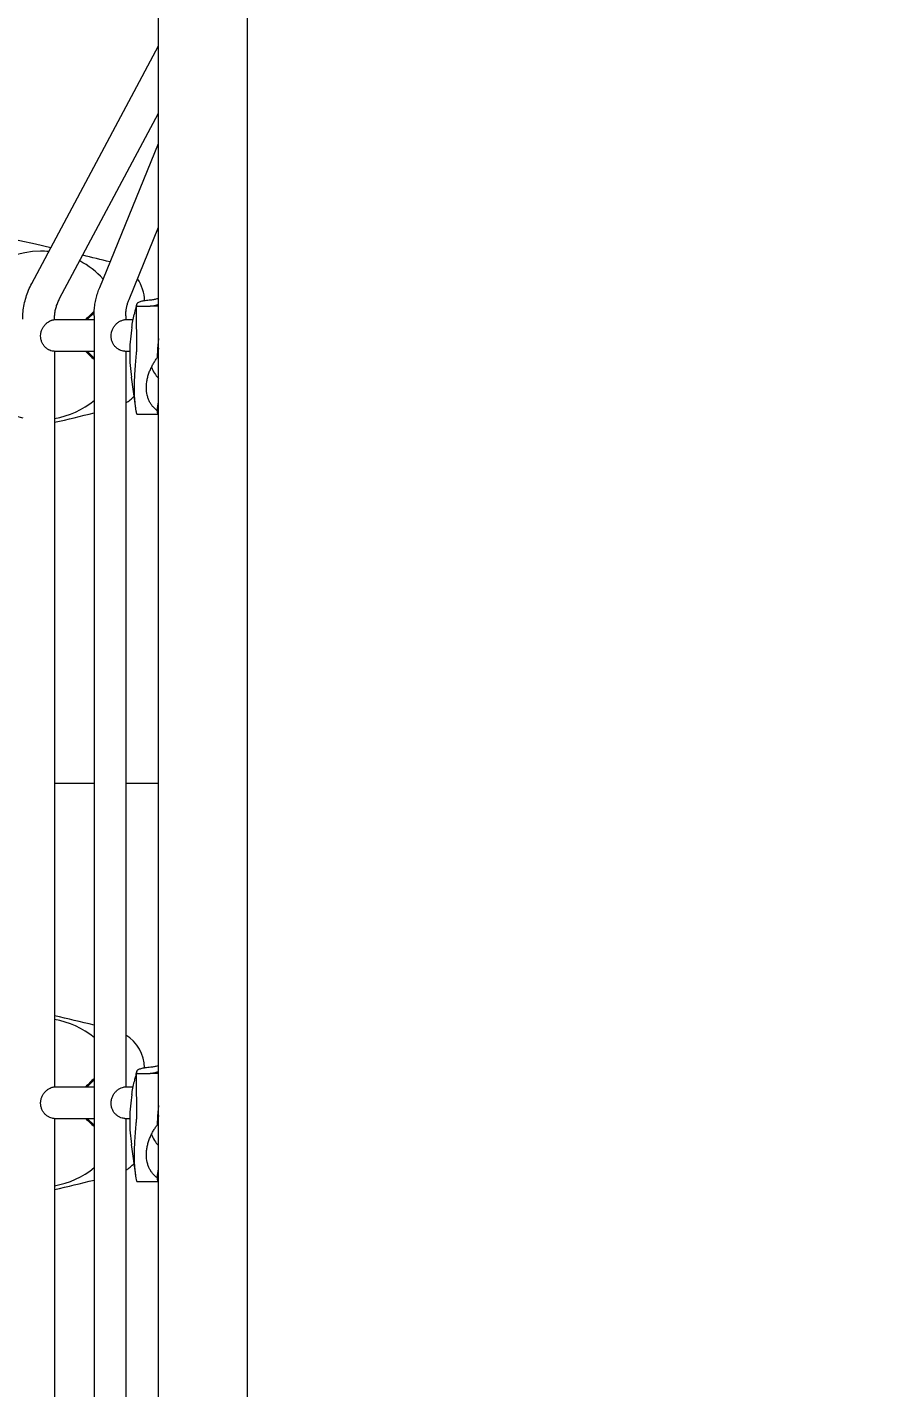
# Model space of a CAD drawing. Extents: x -13189 to 8473, y -8565 to 17872.
# Drawn here: x 1441 to 1870, y -91 to 596 of the extents above; entities that cross this region are included whole.
import ezdxf

# ---------------------------------------------------------------- set-up
doc = ezdxf.new("R2010")
doc.units = 0
doc.header["$LTSCALE"] = 5
doc.header["$PDMODE"] = 33
doc.header["$PDSIZE"] = 20
for name, color, linetype in [('PRODUCT', 3, 'CONTINUOUS'), ('REFERENCE', 9, 'CONTINUOUS'), ('REVIEW_REQUIRED', 30, 'CONTINUOUS')]:
    doc.layers.add(name, color=color, linetype=linetype)
doc.styles.add('LG1', font='arial.ttf', dxfattribs={"height": 185})
doc.dimstyles.new('LG_DIM', dxfattribs={"dimtxt": 185, "dimasz": 120, "dimexe": 50, "dimexo": 1, "dimgap": 50, "dimtad": 1, "dimdec": 0, "dimrnd": 10, "dimtxsty": 'LG1', "dimcen": 2.5, "dimclrt": 4, "dimadec": 4, "dimazin": 3, "dimtfac": 1, "dimtdec": 1, "dimtmove": 0, "dimatfit": 3, "dimarcsym": 0})

# ---------------------------------------------------------------- blocks, each defined once
blk = doc.blocks.new('*D5')
at = {"layer": 'REFERENCE', "color": 0, "transparency": 16777216}
for p in [(3900, 7859.68), (-2500, -5459.68), (7695.79, -5459.68)]:
    blk.add_point(p, dxfattribs=at)
at = {"layer": 'REVIEW_REQUIRED', "color": 0, "lineweight": -2, "transparency": 16777216}
for p, q in [((3901, 7859.68), (7745.79, 7859.68)), ((7695.79, 7739.68), (7695.79, 3779.28)), ((7695.79, -5339.68), (7695.79, 3130.67)), ((-2499, -5459.68), (7745.79, -5459.68))]:
    blk.add_line(p, q, dxfattribs=at)
at = {"layer": 'REVIEW_REQUIRED', "color": 0, "transparency": 16777216}
for points in [[(7675.79, 7739.68), (7715.79, 7739.68), (7695.79, 7859.68)], [(7675.79, -5339.68), (7715.79, -5339.68), (7695.79, -5459.68)]]:
    blk.add_solid(points, dxfattribs=at)
at = {"layer": 'REVIEW_REQUIRED', "color": 4, "transparency": 16777216, "insert": (7695.79, 3454.98), "char_height": 185, "attachment_point": 5, "style": 'LG1'}
blk.add_mtext('\\A1;13320 mm\\P [43\'-8 13/16"]', dxfattribs=at)
blk = doc.blocks.new('*D6')
at = {"layer": 'REFERENCE', "color": 0, "transparency": 16777216}
for p in [(3300, 5864.75), (-6041.13, -3464.75), (-3100, -3464.75)]:
    blk.add_point(p, dxfattribs=at)
at = {"layer": 'REVIEW_REQUIRED', "color": 0, "lineweight": -2, "transparency": 16777216}
for p, q in [((3299, 5864.75), (-6091.13, 5864.75)), ((-6041.13, 5744.75), (-6041.13, 2569.99)), ((-6041.13, -3344.75), (-6041.13, 1921.38)), ((-3101, -3464.75), (-6091.13, -3464.75))]:
    blk.add_line(p, q, dxfattribs=at)
at = {"layer": 'REVIEW_REQUIRED', "color": 0, "transparency": 16777216}
for points in [[(-6061.13, 5744.75), (-6021.13, 5744.75), (-6041.13, 5864.75)], [(-6061.13, -3344.75), (-6021.13, -3344.75), (-6041.13, -3464.75)]]:
    blk.add_solid(points, dxfattribs=at)
at = {"layer": 'REVIEW_REQUIRED', "color": 4, "transparency": 16777216, "insert": (-6041.13, 2245.68), "char_height": 185, "attachment_point": 5, "style": 'LG1'}
blk.add_mtext('\\A1;9330 mm\\P [30\'-7 9/16"]', dxfattribs=at)
blk = doc.blocks.new('*D7')
at = {"layer": 'REFERENCE', "color": 0, "transparency": 16777216}
for p in [(5382.03, 8873.35), (-4227.53, -147.5), (5382.03, -564.99)]:
    blk.add_point(p, dxfattribs=at)
at = {"layer": 'REVIEW_REQUIRED', "color": 0, "lineweight": -2, "transparency": 16777216}
for p, q in [((-4227.53, -146.5), (-4227.53, 8923.35)), ((5382.03, -563.99), (5382.03, 8923.35)), ((-4107.53, 8873.35), (118.72, 8873.35)), ((5262.03, 8873.35), (1506.78, 8873.35))]:
    blk.add_line(p, q, dxfattribs=at)
at = {"layer": 'REVIEW_REQUIRED', "color": 0, "transparency": 16777216}
for points in [[(-4107.53, 8893.35), (-4107.53, 8853.35), (-4227.53, 8873.35)], [(5262.03, 8893.35), (5262.03, 8853.35), (5382.03, 8873.35)]]:
    blk.add_solid(points, dxfattribs=at)
at = {"layer": 'REVIEW_REQUIRED', "color": 4, "transparency": 16777216, "insert": (812.75, 8873.35), "char_height": 185, "attachment_point": 5, "style": 'LG1'}
blk.add_mtext('\\A1;9610 mm\\P [31\'-6 5/8"]', dxfattribs=at)
blk = doc.blocks.new('Variteemalayerit')
at = {"layer": 'REVIEW_REQUIRED', "invisible_edges": 15}
blk.add_3dface([(-10000, -10000, -5), (10000, -10000, -5), (10000, 10000, -5), (-10000, 10000, -5)], dxfattribs=at)

msp = doc.modelspace()

# ---------------------------------------------------------------- linework, layer by layer
at = {"layer": 'PRODUCT', "linetype": 'Continuous', "lineweight": 0}
for p, q in [((1507, -1473.5), (1507, 783.95)), ((1552, -1473.5), (1552, 783.95)), ((1443, 466.92), (1507, 587.02)), ((1457.12, 459.4), (1507, 552.99)), ((1477.33, 464.98), (1507, 537.72)), ((1492.14, 458.94), (1507, 495.35)), ((1495.93, 455.44), (1502.81, 455.44)), ((1507, 455.44), (1502.81, 455.44)), ((1454.5, 448.95), (1454.5, 448.74)), ((1454.5, 448.74), (1474.5, 448.74)), ((1471.06, 448.74), (1474.54, 452.21)), ((1474.5, 450.58), (1474.5, -1115.87)), ((1490.41, 448.74), (1494.19, 448.74)), ((1490.5, 450.58), (1490.5, 448.74)), ((1494.19, 448.74), (1494.19, 448.74)), ((1493.53, 444.8), (1493.33, 443.39)), ((1454.34, 432.74), (1474.5, 432.74)), ((1454.5, 432.74), (1454.5, 61.44)), ((1474.5, 429.31), (1471.06, 432.74)), ((1490.03, 432.74), (1492.51, 432.74)), ((1490.5, 432.74), (1490.5, 61.44)), ((1507, 439.23), (1506.67, 435.68)), ((1495.53, 404.03), (1493.33, 419.6)), ((1496.13, 400.99), (1506.6, 400.99)), ((1506.67, 401.13), (1507, 402.28)), ((1454.5, 214.75), (1474.5, 214.75)), ((1474.5, 214.47), (1454.5, 214.47)), ((1490.5, 214.75), (1507, 214.75)), ((1507, 214.47), (1490.5, 214.47)), ((1471.06, 61.44), (1474.5, 64.88)), ((1495.93, 68.15), (1502.81, 68.15)), ((1507, 68.15), (1502.81, 68.15)), ((1454.5, 61.44), (1474.5, 61.44)), ((1490.41, 61.44), (1494.19, 61.44)), ((1493.53, 57.51), (1493.33, 56.09)), ((1494.19, 61.44), (1494.19, 61.44)), ((1507, 51.93), (1506.67, 48.39)), ((1454.34, 45.44), (1474.5, 45.44)), ((1454.5, 45.44), (1454.5, -325.86)), ((1474.5, 42.01), (1471.06, 45.44)), ((1490.03, 45.44), (1492.51, 45.44)), ((1490.5, 45.44), (1490.5, -325.85)), ((1495.53, 16.73), (1493.33, 32.3)), ((1506.67, 13.83), (1507, 14.98)), ((1496.13, 13.69), (1506.6, 13.69))]:
    msp.add_line(p, q, dxfattribs=at)
for centre, radius, start, end in [((1200, -631.76), 1145, 77.25262, 90), ((1447.5, 440.74), 42.51, 90, 257.77845), ((1447.5, 440.74), 42.51, 84.46338, 90), ((1200, -631.76), 1145, 75.71257, 76.42415), ((1447.5, 440.74), 42.51, 42.06532, 62.3255), ((1480, 457.84), 20, 1.11473, 35.01865), ((1447.5, 440.74), 42.51, 279.47688, 309.42571), ((1480, 423.64), 20, 301.66824, 317.21933), ((1480, 423.64), 20, 318.4378, 318.43819), ((1200, 1513.24), 1145, 282.84244, 283.87108), ((1200, -1019.06), 1145, 76.12892, 77.15756), ((1447.5, 53.44), 42.51, 50.57429, 80.52312), ((1480, 70.54), 20, 1.11473, 58.33176), ((1480, 36.34), 20, 301.66824, 317.21933), ((1480, 36.34), 20, 318.4378, 318.43819), ((1447.5, 53.44), 42.51, 279.47688, 309.42571), ((1200, 1125.94), 1145, 282.84244, 283.87108)]:
    msp.add_arc(centre, radius, start, end, dxfattribs=at)
for centre, major_axis, start_param, end_param in [((1583.33, 431.49), (-90.83, 0), 6.147522, 6.283185), ((1583.33, 431.49), (-90.83, 0), 0, 0.135663), ((1521.5, 431.49), (-19.4, 0), 0.372276, 0.726784), ((1583.33, 44.19), (-90.83, 0), 6.147522, 6.283185), ((1583.33, 44.19), (-90.83, 0), 0, 0.135663), ((1521.5, 44.19), (-19.4, 0), 0.372276, 0.726784)]:
    msp.add_ellipse(centre, major_axis=major_axis, ratio=0.968246, start_param=start_param, end_param=end_param, dxfattribs=at)
for points, knots in [([(1438.5, 448.95), (1438.5, 450.2), (1438.56, 451.44), (1438.81, 453.92), (1438.99, 455.16), (1439.48, 457.6), (1439.78, 458.82), (1440.51, 461.2), (1440.93, 462.38), (1441.88, 464.69), (1442.41, 465.82), (1443, 466.92)], [3.1415927, 3.1415927, 3.1415927, 3.1415927, 3.2368604, 3.2368604, 3.3321282, 3.3321282, 3.427396, 3.427396, 3.5226638, 3.5226638, 3.6179316, 3.6179316, 3.6179316, 3.6179316]), ([(1474.5, 450.58), (1474.5, 451.56), (1474.54, 452.54), (1474.69, 454.51), (1474.81, 455.49), (1475.11, 457.43), (1475.3, 458.4), (1475.75, 460.31), (1476.02, 461.26), (1476.62, 463.14), (1476.96, 464.07), (1477.33, 464.98)], [3.1415927, 3.1415927, 3.1415927, 3.1415927, 3.2168231, 3.2168231, 3.2920536, 3.2920536, 3.367284, 3.367284, 3.4425145, 3.4425145, 3.5177449, 3.5177449, 3.5177449, 3.5177449]), ([(1454.5, 448.95), (1454.5, 449.67), (1454.54, 450.39), (1454.68, 451.83), (1454.78, 452.55), (1455.07, 453.97), (1455.24, 454.67), (1455.66, 456.06), (1455.91, 456.74), (1456.47, 458.09), (1456.78, 458.75), (1457.12, 459.4)], [3.1415927, 3.1415927, 3.1415927, 3.1415927, 3.2368604, 3.2368604, 3.3321282, 3.3321282, 3.427396, 3.427396, 3.5226638, 3.5226638, 3.6179316, 3.6179316, 3.6179316, 3.6179316]), ([(1490.5, 450.58), (1490.5, 451.15), (1490.52, 451.72), (1490.61, 452.85), (1490.68, 453.42), (1490.85, 454.55), (1490.96, 455.11), (1491.23, 456.22), (1491.38, 456.77), (1491.73, 457.86), (1491.93, 458.4), (1492.14, 458.94)], [3.1415927, 3.1415927, 3.1415927, 3.1415927, 3.2168231, 3.2168231, 3.2920536, 3.2920536, 3.367284, 3.367284, 3.4425145, 3.4425145, 3.5177449, 3.5177449, 3.5177449, 3.5177449]), ([(1496.09, 456.68), (1495.99, 456.32), (1495.89, 455.96), (1495.69, 455.25), (1495.59, 454.89), (1495.4, 454.17), (1495.31, 453.81), (1495.13, 453.09), (1495.04, 452.73), (1494.87, 452.01), (1494.79, 451.65), (1494.71, 451.28)], [2.86740473, 2.86740473, 2.86740473, 2.86740473, 2.87998211, 2.87998211, 2.89255949, 2.89255949, 2.90513687, 2.90513687, 2.91771425, 2.91771425, 2.93029163, 2.93029163, 2.93029163, 2.93029163]), ([(1503.1, 458.58), (1502.11, 458.51), (1501.2, 458.41), (1500.14, 458.25), (1499.93, 458.22), (1499.53, 458.15), (1499.34, 458.11), (1498.78, 458), (1498.44, 457.92), (1497.81, 457.74), (1497.53, 457.65), (1497.03, 457.46), (1496.82, 457.36), (1496.56, 457.2), (1496.48, 457.15), (1496.35, 457.04), (1496.29, 456.99), (1496.14, 456.82), (1496.09, 456.71), (1496.07, 456.6)], [0, 0, 0, 0, 0.00305836, 0.00305836, 0.00382296, 0.00382296, 0.00458755, 0.00458755, 0.00611673, 0.00611673, 0.00764591, 0.00764591, 0.00917509, 0.00917509, 0.00993969, 0.00993969, 0.01070428, 0.01070428, 0.01223346, 0.01223346, 0.01223346, 0.01223346]), ([(1506.6, 459.3), (1506.03, 459.09), (1505.45, 458.93), (1504.28, 458.69), (1503.68, 458.62), (1503.1, 458.58)], [0, 0, 0, 0, 0.001801452, 0.001801452, 0.003602904, 0.003602904, 0.003602904, 0.003602904]), ([(1447.53, 440.74), (1447.55, 441.15), (1447.59, 441.57), (1447.78, 442.52), (1447.93, 443.04), (1448.34, 444.05), (1448.59, 444.54), (1449.18, 445.45), (1449.51, 445.87), (1450.04, 446.44), (1450.23, 446.63), (1450.63, 446.99), (1450.83, 447.15), (1451.04, 447.3)], [-16.474702, -16.474702, -16.474702, -16.474702, -15.215562, -15.215562, -13.646447, -13.646447, -12.077331, -12.077331, -10.508216, -10.508216, -9.710648, -9.710648, -8.943749, -8.943749, -8.943749, -8.943749]), ([(1451.04, 447.3), (1451.18, 447.41), (1451.32, 447.51), (1451.79, 447.81), (1452.11, 447.99), (1452.57, 448.2), (1452.72, 448.27), (1452.99, 448.37), (1453.1, 448.42), (1453.35, 448.5), (1453.48, 448.54), (1453.85, 448.64), (1454.04, 448.67), (1454.31, 448.72), (1454.4, 448.73), (1454.45, 448.73)], [-17.975036, -17.975036, -17.975036, -17.975036, -17.366493, -17.366493, -15.9524, -15.9524, -15.200084, -15.200084, -14.556009, -14.556009, -13.747124, -13.747124, -12.029465, -12.029465, -10.589665, -10.589665, -10.589665, -10.589665]), ([(1454.45, 448.73), (1454.46, 448.73), (1454.47, 448.73), (1454.49, 448.74), (1454.5, 448.74), (1454.5, 448.74)], [-2.1070549, -2.1070549, -2.1070549, -2.1070549, -1.8294854, -1.8294854, -1.2333441, -1.2333441, -1.2333441, -1.2333441]), ([(1483.06, 440.74), (1483.08, 441.17), (1483.13, 441.62), (1483.33, 442.6), (1483.5, 443.14), (1483.94, 444.18), (1484.21, 444.68), (1484.84, 445.6), (1485.19, 446.03), (1485.77, 446.61), (1485.97, 446.8), (1486.41, 447.16), (1486.63, 447.33), (1487.08, 447.64), (1487.31, 447.77), (1487.74, 448.01), (1487.95, 448.11), (1488.58, 448.39), (1488.98, 448.51), (1489.64, 448.67), (1489.91, 448.71), (1490.24, 448.74), (1490.35, 448.74), (1490.41, 448.74)], [-17.049811, -17.049811, -17.049811, -17.049811, -15.725121, -15.725121, -14.090203, -14.090203, -12.455286, -12.455286, -10.820368, -10.820368, -9.996683, -9.996683, -9.172997, -9.172997, -8.349312, -8.349312, -7.525626, -7.525626, -5.64422, -5.64422, -3.762813, -3.762813, -2.424118, -2.424118, -2.424118, -2.424118]), ([(1454.34, 432.74), (1454.28, 432.74), (1454.19, 432.74), (1453.88, 432.77), (1453.6, 432.8), (1452.93, 432.96), (1452.55, 433.08), (1451.97, 433.33), (1451.79, 433.42), (1451.4, 433.62), (1451.2, 433.74), (1450.8, 434.01), (1450.6, 434.16), (1450.22, 434.47), (1450.03, 434.64), (1449.53, 435.14), (1449.2, 435.53), (1448.62, 436.38), (1448.36, 436.85), (1447.94, 437.83), (1447.79, 438.35), (1447.58, 439.4), (1447.53, 439.93), (1447.53, 440.54), (1447.53, 440.64), (1447.53, 440.74)], [36.887042, 36.887042, 36.887042, 36.887042, 37.887176, 37.887176, 39.796305, 39.796305, 41.705434, 41.705434, 42.525227, 42.525227, 43.34502, 43.34502, 44.164813, 44.164813, 44.984606, 44.984606, 46.574323, 46.574323, 48.16404, 48.16404, 49.753757, 49.753757, 51.343474, 51.343474, 51.653449, 51.653449, 51.653449, 51.653449]), ([(1490.03, 432.74), (1489.82, 432.74), (1489.53, 432.76), (1488.85, 432.87), (1488.44, 432.98), (1487.83, 433.21), (1487.63, 433.29), (1487.22, 433.49), (1487, 433.6), (1486.58, 433.86), (1486.37, 434.01), (1485.96, 434.32), (1485.76, 434.49), (1485.21, 434.99), (1484.86, 435.38), (1484.23, 436.25), (1483.96, 436.73), (1483.51, 437.75), (1483.33, 438.28), (1483.11, 439.36), (1483.05, 439.91), (1483.05, 440.54), (1483.05, 440.64), (1483.06, 440.74)], [39.045911, 39.045911, 39.045911, 39.045911, 40.928699, 40.928699, 42.875831, 42.875831, 43.714432, 43.714432, 44.553033, 44.553033, 45.391634, 45.391634, 46.230235, 46.230235, 47.873804, 47.873804, 49.517373, 49.517373, 51.160942, 51.160942, 52.804511, 52.804511, 53.114738, 53.114738, 53.114738, 53.114738]), ([(1494.87, 414.49), (1494.87, 415.54), (1494.89, 416.6), (1494.94, 418.22), (1494.96, 418.76), (1495.01, 419.85), (1495.03, 420.39), (1495.12, 421.99), (1495.19, 423.04), (1495.31, 424.6), (1495.35, 425.12), (1495.43, 426.12), (1495.47, 426.61), (1495.6, 428.05), (1495.68, 428.96), (1495.84, 430.7), (1495.91, 431.5), (1496, 432.59), (1496.03, 432.94), (1496.07, 433.59), (1496.09, 433.9), (1496.13, 434.78), (1496.14, 435.28), (1496.14, 435.68)], [0.02582839, 0.02582839, 0.02582839, 0.02582839, 0.0290553, 0.0290553, 0.03066876, 0.03066876, 0.03228222, 0.03228222, 0.03550913, 0.03550913, 0.03712259, 0.03712259, 0.03873604, 0.03873604, 0.04196296, 0.04196296, 0.04518987, 0.04518987, 0.04680333, 0.04680333, 0.04841679, 0.04841679, 0.0516437, 0.0516437, 0.0516437, 0.0516437]), ([(1500.91, 414.49), (1500.91, 414.83), (1500.92, 415.18), (1500.96, 415.87), (1500.98, 416.21), (1501.09, 417.25), (1501.2, 417.93), (1501.41, 418.97), (1501.49, 419.31), (1501.66, 419.99), (1501.75, 420.33), (1502.06, 421.34), (1502.28, 421.99), (1502.79, 423.27), (1503.06, 423.91), (1503.65, 425.12), (1503.96, 425.7), (1504.6, 426.83), (1504.94, 427.38), (1505.63, 428.43), (1505.99, 428.94), (1506.35, 429.43)], [0.0173685, 0.0173685, 0.0173685, 0.0173685, 0.01841269, 0.01841269, 0.01945689, 0.01945689, 0.02154529, 0.02154529, 0.02258948, 0.02258948, 0.02363368, 0.02363368, 0.02572208, 0.02572208, 0.02781047, 0.02781047, 0.02989887, 0.02989887, 0.03198726, 0.03198726, 0.03407566, 0.03407566, 0.03407566, 0.03407566]), ([(1496.13, 400.99), (1496.12, 400.99), (1496.11, 401), (1496.09, 401.05), (1496.07, 401.11), (1496.03, 401.27), (1496, 401.37), (1495.91, 401.76), (1495.84, 402.11), (1495.73, 402.76), (1495.69, 403), (1495.6, 403.53), (1495.56, 403.82), (1495.43, 404.73), (1495.35, 405.41), (1495.23, 406.54), (1495.19, 406.94), (1495.12, 407.77), (1495.09, 408.2), (1495, 409.52), (1494.96, 410.45), (1494.91, 411.92), (1494.9, 412.42), (1494.88, 413.45), (1494.87, 413.97), (1494.87, 414.49)], [0.00217818, 0.00217818, 0.00217818, 0.00217818, 0.00322872, 0.00322872, 0.00484298, 0.00484298, 0.00645725, 0.00645725, 0.00968577, 0.00968577, 0.01130003, 0.01130003, 0.01291429, 0.01291429, 0.01614282, 0.01614282, 0.01775708, 0.01775708, 0.01937134, 0.01937134, 0.02259987, 0.02259987, 0.02421413, 0.02421413, 0.02582839, 0.02582839, 0.02582839, 0.02582839]), ([(1506.35, 402.76), (1505.62, 403.28), (1504.93, 403.9), (1503.96, 405.03), (1503.64, 405.43), (1503.05, 406.32), (1502.78, 406.78), (1502.28, 407.78), (1502.05, 408.3), (1501.65, 409.41), (1501.48, 410.01), (1501.06, 411.83), (1500.91, 413.12), (1500.91, 414.49)], [0.0006161, 0.0006161, 0.0006161, 0.0006161, 0.0048042, 0.0048042, 0.00689825, 0.00689825, 0.0089923, 0.0089923, 0.01108635, 0.01108635, 0.0131804, 0.0131804, 0.0173685, 0.0173685, 0.0173685, 0.0173685]), ([(1496.09, 69.38), (1495.99, 69.02), (1495.89, 68.66), (1495.69, 67.95), (1495.59, 67.59), (1495.4, 66.87), (1495.31, 66.51), (1495.13, 65.79), (1495.04, 65.43), (1494.87, 64.71), (1494.79, 64.35), (1494.71, 63.98)], [2.86740473, 2.86740473, 2.86740473, 2.86740473, 2.87998211, 2.87998211, 2.89255949, 2.89255949, 2.90513687, 2.90513687, 2.91771425, 2.91771425, 2.93029163, 2.93029163, 2.93029163, 2.93029163]), ([(1503.1, 71.28), (1502.11, 71.21), (1501.2, 71.11), (1500.14, 70.96), (1499.93, 70.92), (1499.53, 70.85), (1499.34, 70.82), (1498.78, 70.7), (1498.44, 70.62), (1497.81, 70.45), (1497.53, 70.35), (1497.03, 70.16), (1496.82, 70.06), (1496.56, 69.9), (1496.48, 69.85), (1496.35, 69.74), (1496.29, 69.69), (1496.14, 69.52), (1496.09, 69.41), (1496.07, 69.3)], [0, 0, 0, 0, 0.00305836, 0.00305836, 0.00382296, 0.00382296, 0.00458755, 0.00458755, 0.00611673, 0.00611673, 0.00764591, 0.00764591, 0.00917509, 0.00917509, 0.00993969, 0.00993969, 0.01070428, 0.01070428, 0.01223346, 0.01223346, 0.01223346, 0.01223346]), ([(1506.6, 72), (1506.03, 71.79), (1505.45, 71.63), (1504.28, 71.4), (1503.68, 71.32), (1503.1, 71.28)], [0, 0, 0, 0, 0.001801452, 0.001801452, 0.003602904, 0.003602904, 0.003602904, 0.003602904]), ([(1447.53, 53.44), (1447.55, 53.86), (1447.59, 54.28), (1447.78, 55.22), (1447.93, 55.74), (1448.34, 56.75), (1448.59, 57.24), (1449.18, 58.15), (1449.51, 58.57), (1450.04, 59.14), (1450.23, 59.33), (1450.64, 59.7), (1450.85, 59.87), (1451.27, 60.18), (1451.49, 60.32), (1451.89, 60.57), (1452.09, 60.67), (1452.69, 60.97), (1453.06, 61.11), (1453.69, 61.3), (1453.94, 61.36), (1454.32, 61.42), (1454.43, 61.43), (1454.49, 61.44), (1454.5, 61.44), (1454.5, 61.44)], [-16.474702, -16.474702, -16.474702, -16.474702, -15.215562, -15.215562, -13.646447, -13.646447, -12.077331, -12.077331, -10.508216, -10.508216, -9.710648, -9.710648, -8.913079, -8.913079, -8.11551, -8.11551, -7.317942, -7.317942, -5.488456, -5.488456, -3.658971, -3.658971, -1.829485, -1.829485, -1.233344, -1.233344, -1.233344, -1.233344]), ([(1483.06, 53.44), (1483.08, 53.88), (1483.13, 54.32), (1483.33, 55.3), (1483.5, 55.84), (1483.94, 56.88), (1484.21, 57.38), (1484.84, 58.31), (1485.19, 58.74), (1485.77, 59.31), (1485.97, 59.5), (1486.41, 59.86), (1486.63, 60.03), (1487.08, 60.34), (1487.31, 60.48), (1487.74, 60.71), (1487.95, 60.81), (1488.58, 61.09), (1488.98, 61.21), (1489.64, 61.37), (1489.91, 61.41), (1490.24, 61.44), (1490.35, 61.44), (1490.41, 61.44)], [-17.049811, -17.049811, -17.049811, -17.049811, -15.725121, -15.725121, -14.090203, -14.090203, -12.455286, -12.455286, -10.820368, -10.820368, -9.996683, -9.996683, -9.172997, -9.172997, -8.349312, -8.349312, -7.525626, -7.525626, -5.64422, -5.64422, -3.762813, -3.762813, -2.424118, -2.424118, -2.424118, -2.424118]), ([(1454.34, 45.44), (1454.28, 45.44), (1454.19, 45.45), (1453.88, 45.47), (1453.6, 45.5), (1452.93, 45.66), (1452.55, 45.78), (1451.97, 46.03), (1451.79, 46.12), (1451.4, 46.33), (1451.2, 46.45), (1450.8, 46.71), (1450.6, 46.86), (1450.22, 47.18), (1450.03, 47.34), (1449.53, 47.85), (1449.2, 48.23), (1448.62, 49.08), (1448.36, 49.55), (1447.94, 50.53), (1447.79, 51.05), (1447.58, 52.1), (1447.53, 52.63), (1447.53, 53.24), (1447.53, 53.34), (1447.53, 53.44)], [36.887042, 36.887042, 36.887042, 36.887042, 37.887176, 37.887176, 39.796305, 39.796305, 41.705434, 41.705434, 42.525227, 42.525227, 43.34502, 43.34502, 44.164813, 44.164813, 44.984606, 44.984606, 46.574323, 46.574323, 48.16404, 48.16404, 49.753757, 49.753757, 51.343474, 51.343474, 51.653449, 51.653449, 51.653449, 51.653449]), ([(1490.03, 45.44), (1489.82, 45.44), (1489.53, 45.46), (1488.85, 45.58), (1488.44, 45.68), (1487.83, 45.91), (1487.63, 45.99), (1487.22, 46.19), (1487, 46.3), (1486.58, 46.56), (1486.37, 46.71), (1485.96, 47.02), (1485.76, 47.19), (1485.21, 47.69), (1484.86, 48.08), (1484.23, 48.95), (1483.96, 49.43), (1483.51, 50.45), (1483.33, 50.98), (1483.11, 52.06), (1483.05, 52.61), (1483.05, 53.24), (1483.05, 53.34), (1483.06, 53.44)], [39.045911, 39.045911, 39.045911, 39.045911, 40.928699, 40.928699, 42.875831, 42.875831, 43.714432, 43.714432, 44.553033, 44.553033, 45.391634, 45.391634, 46.230235, 46.230235, 47.873804, 47.873804, 49.517373, 49.517373, 51.160942, 51.160942, 52.804511, 52.804511, 53.114738, 53.114738, 53.114738, 53.114738]), ([(1494.87, 27.19), (1494.87, 28.24), (1494.89, 29.3), (1494.94, 30.92), (1494.96, 31.46), (1495.01, 32.55), (1495.03, 33.09), (1495.12, 34.69), (1495.19, 35.74), (1495.31, 37.3), (1495.35, 37.82), (1495.43, 38.82), (1495.47, 39.31), (1495.6, 40.75), (1495.68, 41.66), (1495.84, 43.4), (1495.91, 44.2), (1496, 45.29), (1496.03, 45.64), (1496.07, 46.29), (1496.09, 46.61), (1496.13, 47.48), (1496.14, 47.98), (1496.14, 48.39)], [0.02582839, 0.02582839, 0.02582839, 0.02582839, 0.0290553, 0.0290553, 0.03066876, 0.03066876, 0.03228222, 0.03228222, 0.03550913, 0.03550913, 0.03712259, 0.03712259, 0.03873604, 0.03873604, 0.04196296, 0.04196296, 0.04518987, 0.04518987, 0.04680333, 0.04680333, 0.04841679, 0.04841679, 0.0516437, 0.0516437, 0.0516437, 0.0516437]), ([(1500.91, 27.19), (1500.91, 27.53), (1500.92, 27.88), (1500.96, 28.57), (1500.98, 28.91), (1501.09, 29.95), (1501.2, 30.63), (1501.41, 31.67), (1501.49, 32.01), (1501.66, 32.7), (1501.75, 33.03), (1502.06, 34.04), (1502.28, 34.69), (1502.79, 35.98), (1503.06, 36.61), (1503.65, 37.82), (1503.96, 38.41), (1504.6, 39.54), (1504.94, 40.08), (1505.63, 41.13), (1505.99, 41.65), (1506.35, 42.14)], [0.0173685, 0.0173685, 0.0173685, 0.0173685, 0.01841269, 0.01841269, 0.01945689, 0.01945689, 0.02154529, 0.02154529, 0.02258948, 0.02258948, 0.02363368, 0.02363368, 0.02572208, 0.02572208, 0.02781047, 0.02781047, 0.02989887, 0.02989887, 0.03198726, 0.03198726, 0.03407566, 0.03407566, 0.03407566, 0.03407566]), ([(1496.13, 13.69), (1496.12, 13.69), (1496.11, 13.7), (1496.09, 13.76), (1496.07, 13.81), (1496.03, 13.97), (1496, 14.08), (1495.91, 14.46), (1495.84, 14.81), (1495.73, 15.46), (1495.69, 15.7), (1495.6, 16.23), (1495.56, 16.52), (1495.43, 17.43), (1495.35, 18.11), (1495.23, 19.24), (1495.19, 19.64), (1495.12, 20.47), (1495.09, 20.9), (1495, 22.22), (1494.96, 23.15), (1494.91, 24.62), (1494.9, 25.13), (1494.88, 26.15), (1494.87, 26.67), (1494.87, 27.19)], [0.00217818, 0.00217818, 0.00217818, 0.00217818, 0.00322872, 0.00322872, 0.00484298, 0.00484298, 0.00645725, 0.00645725, 0.00968577, 0.00968577, 0.01130003, 0.01130003, 0.01291429, 0.01291429, 0.01614282, 0.01614282, 0.01775708, 0.01775708, 0.01937134, 0.01937134, 0.02259987, 0.02259987, 0.02421413, 0.02421413, 0.02582839, 0.02582839, 0.02582839, 0.02582839]), ([(1506.35, 15.46), (1505.62, 15.98), (1504.93, 16.61), (1503.96, 17.73), (1503.64, 18.14), (1503.05, 19.02), (1502.78, 19.49), (1502.28, 20.48), (1502.05, 21), (1501.65, 22.11), (1501.48, 22.71), (1501.06, 24.53), (1500.91, 25.82), (1500.91, 27.19)], [0.0006161, 0.0006161, 0.0006161, 0.0006161, 0.0048042, 0.0048042, 0.00689825, 0.00689825, 0.0089923, 0.0089923, 0.01108635, 0.01108635, 0.0131804, 0.0131804, 0.0173685, 0.0173685, 0.0173685, 0.0173685])]:
    msp.add_open_spline(points, degree=3, knots=knots, dxfattribs=at)
for points in [[(1495.93, 455.44), (1495.98, 455.83), (1496.03, 456.22), (1496.07, 456.6)], [(1474.57, 452.94), (1473.12, 451.57), (1471.66, 450.17), (1470.18, 448.74)], [(1493.54, 444.81), (1493.84, 446.95), (1494.23, 449.11), (1494.71, 451.28)], [(1493.54, 444.81), (1493.54, 444.81), (1493.53, 444.81), (1493.53, 444.8)], [(1470.18, 432.74), (1471.63, 431.34), (1473.07, 429.96), (1474.5, 428.61)], [(1495.93, 68.15), (1495.98, 68.53), (1496.03, 68.92), (1496.07, 69.3)], [(1474.5, 65.57), (1473.07, 64.22), (1471.63, 62.84), (1470.18, 61.44)], [(1493.54, 57.51), (1493.84, 59.65), (1494.23, 61.81), (1494.71, 63.98)], [(1493.54, 57.51), (1493.54, 57.51), (1493.53, 57.51), (1493.53, 57.51)], [(1470.18, 45.44), (1471.63, 44.04), (1473.07, 42.67), (1474.5, 41.31)]]:
    msp.add_open_spline(points, degree=3, dxfattribs=at)
for points, weights in [([(1496.14, 435.68), (1495.98, 442.26), (1495.92, 448.85), (1495.93, 455.44)], [1, 0.99951768639, 0.99951768639, 1]), ([(1507, 456.34), (1505.67, 455.74), (1504.25, 455.44), (1502.81, 455.44)], [0.936307406517, 0.942185819623, 0.963416684117, 1]), ([(1506.6, 459.3), (1506.74, 459.35), (1506.87, 459.4), (1507, 459.45)], [1, 0.997570774631, 0.995297331129, 0.993179669495]), ([(1506.67, 435.68), (1506.55, 434.39), (1506.44, 432.25), (1506.35, 429.43)], [1, 0.973269229067, 0.973269229067, 1]), ([(1507, 434.3), (1506.78, 432.67), (1506.56, 431.05), (1506.35, 429.43)], [0.999072853129, 0.999244719996, 0.999553768953, 1]), ([(1506.35, 402.76), (1506.56, 404.22), (1506.78, 405.7), (1507, 407.2)], [1, 0.999553768953, 0.999244719996, 0.999072853129]), ([(1506.35, 402.76), (1506.44, 401.26), (1506.55, 400.71), (1506.67, 401.13)], [1, 0.973269229067, 0.973269229067, 1]), ([(1507, 69.04), (1505.67, 68.44), (1504.25, 68.15), (1502.81, 68.15)], [0.936307406517, 0.942185819623, 0.963416684117, 1]), ([(1506.6, 72), (1506.74, 72.05), (1506.87, 72.1), (1507, 72.15)], [1, 0.997570774631, 0.995297331129, 0.993179669495]), ([(1496.14, 48.39), (1495.98, 54.96), (1495.92, 61.55), (1495.93, 68.15)], [1, 0.99951768639, 0.99951768639, 1]), ([(1506.67, 48.39), (1506.55, 47.09), (1506.44, 44.95), (1506.35, 42.14)], [1, 0.973269229067, 0.973269229067, 1]), ([(1507, 47.01), (1506.78, 45.37), (1506.56, 43.75), (1506.35, 42.14)], [0.999072853129, 0.999244719996, 0.999553768953, 1]), ([(1506.35, 15.46), (1506.56, 16.92), (1506.78, 18.41), (1507, 19.9)], [1, 0.999553768953, 0.999244719996, 0.999072853129]), ([(1506.35, 15.46), (1506.44, 13.97), (1506.55, 13.41), (1506.67, 13.83)], [1, 0.973269229067, 0.973269229067, 1])]:
    msp.add_rational_spline(points, weights, degree=3, dxfattribs=at)

# ---------------------------------------------------------------- block references
at = {"layer": 'REVIEW_REQUIRED'}
msp.add_blockref('Variteemalayerit', (-3189.1, 7872.37), dxfattribs=at)

# ---------------------------------------------------------------- dimensions: what is measured, and where the dimension line sits
dim = msp.add_linear_dim(base=(5382.03, 8873.35), p1=(-4227.53, -147.5), p2=(5382.03, -564.99), dimstyle='LG_DIM', dxfattribs=at)
dim.commit()
dim.dimension.update_dxf_attribs({"geometry": '*D7', "text_midpoint": (812.75, 8873.35), "dimtype": 160})
for base, p1, p2, picture, middle in [((7695.79, -5459.68), (3900, 7859.68), (-2500, -5459.68), '*D5', (7695.79, 3454.98)), ((-6041.1293, -3464.7467), (3300, 5864.7467), (-3100, -3464.7467), '*D6', (-6041.1293, 2245.6832))]:
    dim = msp.add_linear_dim(base=base, p1=p1, p2=p2, angle=90, dimstyle='LG_DIM', dxfattribs=at)
    dim.commit()
    dim.dimension.update_dxf_attribs({"geometry": picture, "text_midpoint": middle, "dimtype": 160})

doc.saveas('drawing.dxf')
